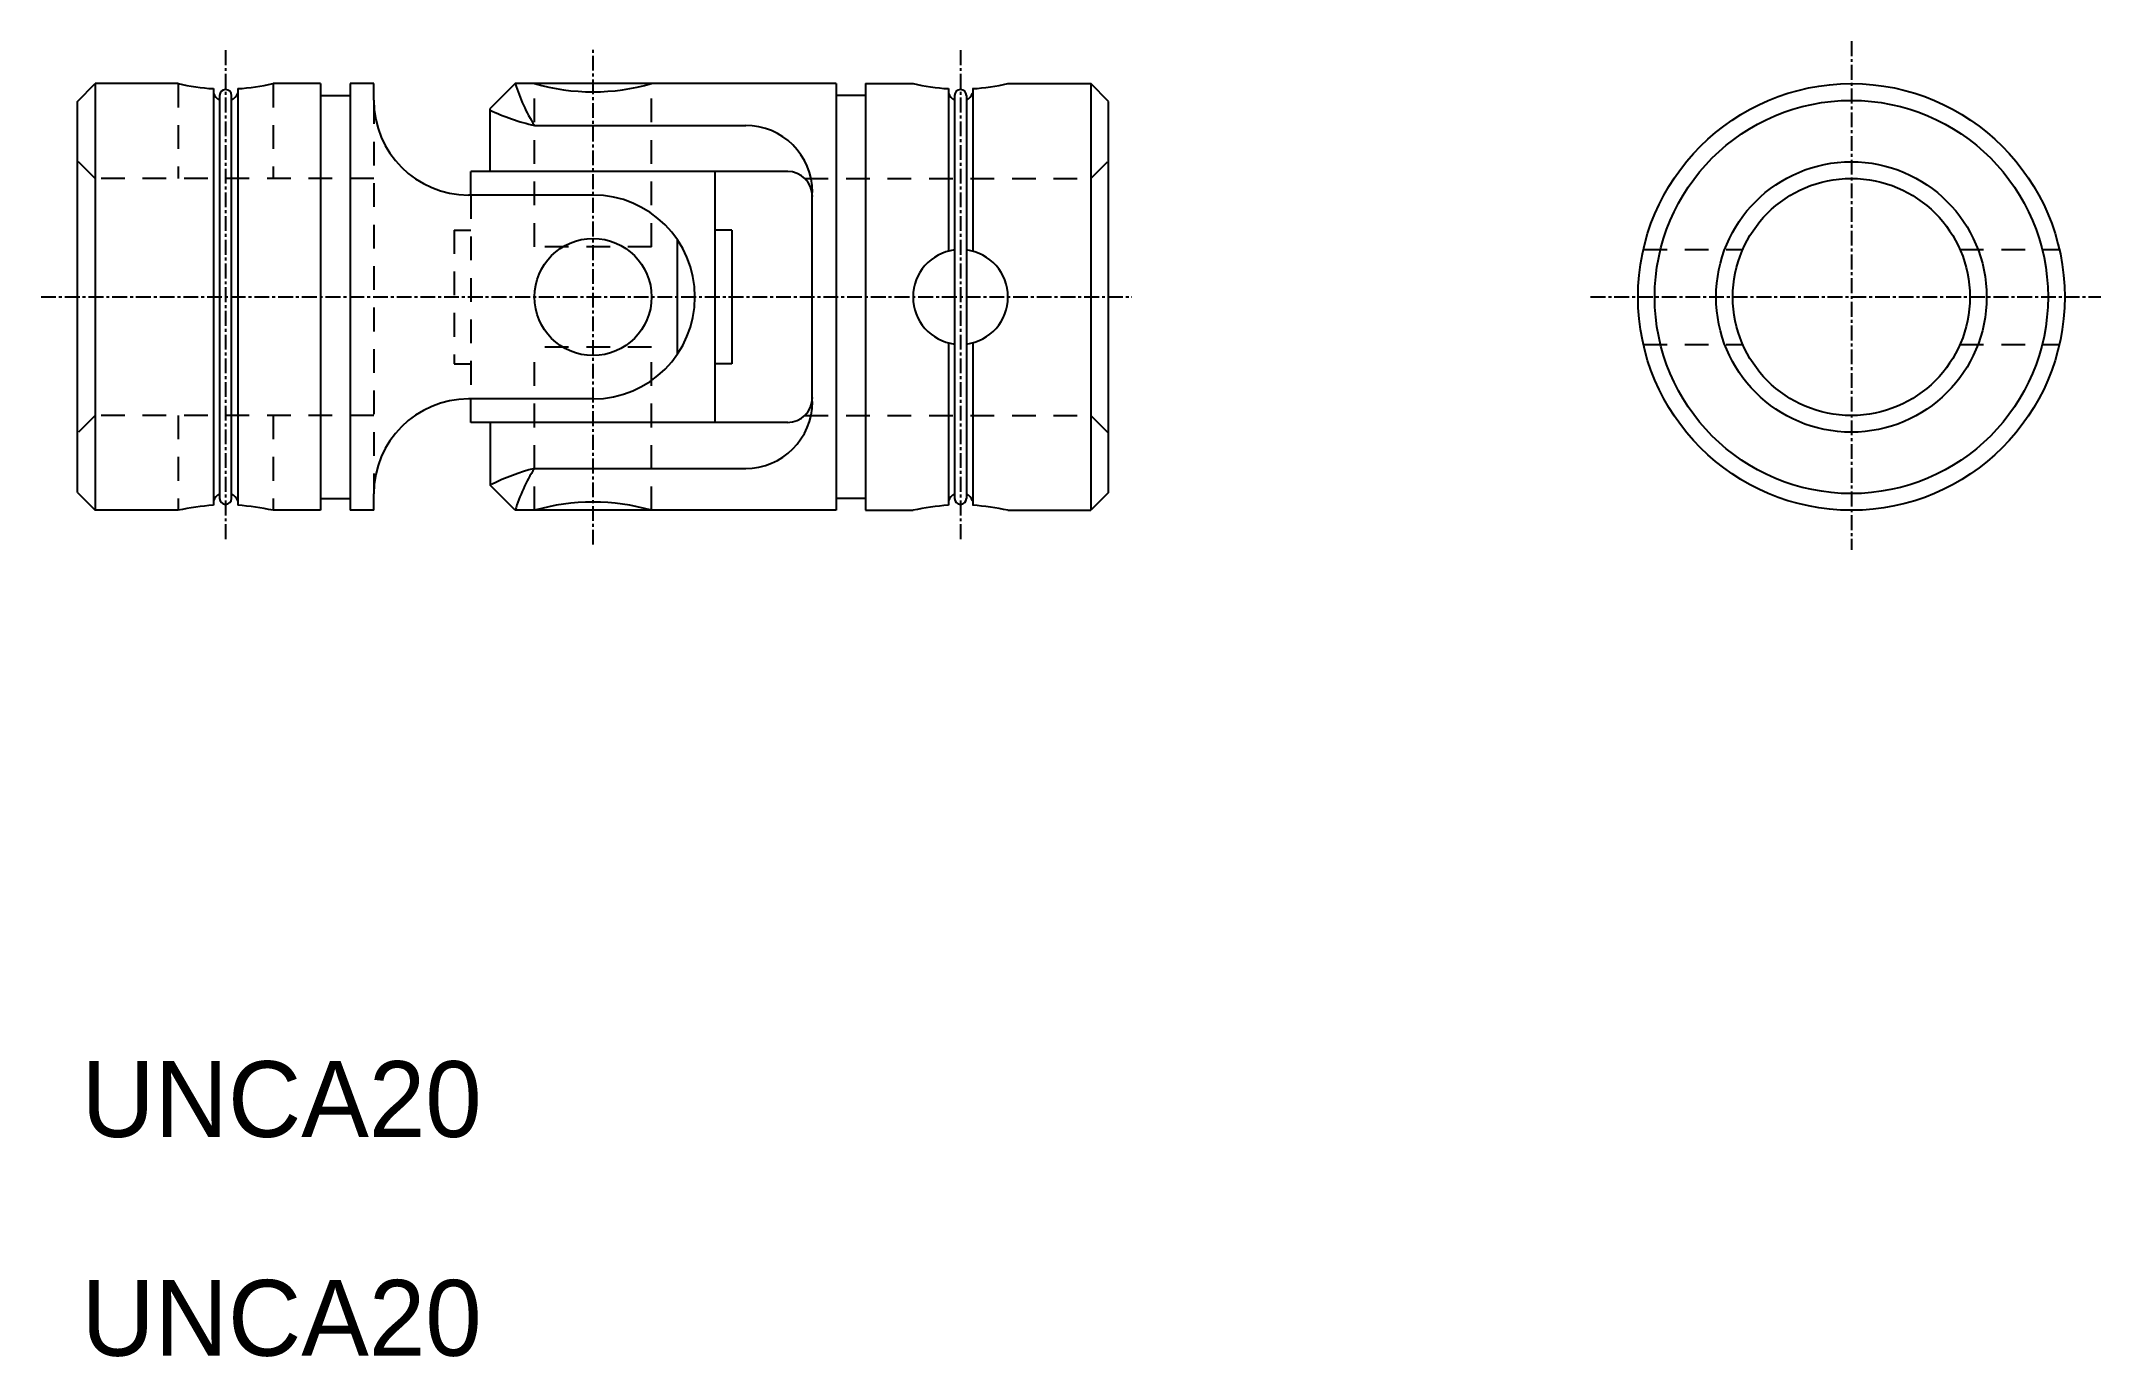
# Model space of a CAD drawing. Extents: x 130 to 304, y 81 to 192.
import ezdxf

# ---------------------------------------------------------------- set-up
doc = ezdxf.new("R2010")
doc.units = 0
doc.linetypes.add('CENTER', pattern=[2, 1.25, -0.25, 0.25, -0.25])
doc.linetypes.add('DASHED', pattern=[3.5, 2, -1.5])
doc.layers.get('0').update_dxf_attribs({"linetype": 'CONTINUOUS'})
doc.layers.add('CENTER', color=1, linetype='CENTER')

msp = doc.modelspace()

# ---------------------------------------------------------------- linework, layer by layer
for p, q in [((133.23, 187.35), (134.73, 188.85)), ((141.73, 188.85), (134.73, 188.85)), ((134.73, 188.85), (134.73, 152.85)), ((144.71, 188.43), (144.71, 153.27)), ((146.76, 188.43), (146.76, 153.27)), ((153.73, 188.85), (149.73, 188.85)), ((153.73, 188.85), (153.73, 152.85)), ((153.73, 187.85), (156.23, 187.85)), ((156.23, 188.85), (156.23, 152.85)), ((158.23, 188.85), (156.23, 188.85)), ((158.23, 187.45), (158.23, 188.85)), ((170.17, 188.85), (168.05, 186.74)), ((197.23, 188.85), (170.17, 188.85)), ((197.23, 188.85), (197.23, 152.85)), ((199.73, 187.85), (197.23, 187.85)), ((199.73, 188.85), (199.73, 152.85)), ((199.73, 188.85), (203.73, 188.85)), ((206.71, 188.43), (206.71, 174.72)), ((208.76, 188.43), (208.76, 174.72)), ((211.73, 188.85), (218.73, 188.85)), ((218.73, 188.85), (218.73, 152.85)), ((220.23, 187.35), (218.73, 188.85)), ((133.23, 154.35), (133.23, 187.35)), ((168.05, 181.44), (168.05, 186.74)), ((220.23, 154.35), (220.23, 187.35)), ((171.78, 185.32), (189.63, 185.32)), ((193.16, 181.44), (166.43, 181.44)), ((166.43, 179.45), (166.43, 181.44)), ((187.04, 160.27), (187.04, 181.44)), ((176.73, 179.45), (166.23, 179.45)), ((195.23, 162.03), (195.23, 179.68)), ((183.83, 175.71), (183.83, 166)), ((188.45, 176.5), (187.04, 176.5)), ((188.45, 176.5), (188.45, 165.21)), ((133.23, 170.85), (133.23, 170.85)), ((206.71, 166.99), (206.71, 153.27)), ((208.76, 166.99), (208.76, 153.27)), ((188.45, 165.21), (187.04, 165.21)), ((133.23, 162.6), (133.23, 162.6)), ((176.73, 162.25), (166.23, 162.25)), ((166.43, 160.27), (166.43, 162.25)), ((193.16, 160.27), (166.43, 160.27)), ((168.05, 160.27), (168.05, 154.97)), ((170.17, 152.85), (168.05, 154.97)), ((171.78, 156.38), (189.63, 156.38)), ((133.23, 154.35), (134.73, 152.85)), ((153.73, 153.85), (156.23, 153.85)), ((158.23, 152.85), (158.23, 154.25)), ((199.73, 153.85), (197.23, 153.85)), ((220.23, 154.35), (218.73, 152.85)), ((141.73, 152.85), (134.73, 152.85)), ((153.73, 152.85), (149.73, 152.85)), ((158.23, 152.85), (156.23, 152.85)), ((197.23, 152.85), (170.17, 152.85)), ((199.73, 152.85), (203.73, 152.85)), ((211.73, 152.85), (218.73, 152.85))]:
    msp.add_line(p, q)
at = {"color": 3, "linetype": 'DASHED'}
for p, q in [((141.73, 188.85), (141.73, 180.85)), ((149.73, 188.85), (149.73, 180.85)), ((171.79, 175.09), (171.79, 188.85)), ((181.67, 175.09), (181.67, 188.85)), ((158.23, 187.45), (158.23, 154.25)), ((134.73, 180.85), (133.23, 182.35)), ((158.23, 180.85), (134.73, 180.85)), ((194.58, 180.85), (218.73, 180.85)), ((218.73, 180.85), (220.23, 182.35)), ((166.43, 179.45), (166.43, 162.25)), ((165.02, 176.5), (165.02, 165.21)), ((165.02, 176.5), (166.43, 176.5)), ((181.67, 175.09), (171.79, 175.09)), ((265.34, 174.85), (273.72, 174.85)), ((292.05, 174.85), (300.44, 174.85)), ((265.34, 166.85), (273.72, 166.85)), ((292.05, 166.85), (300.44, 166.85)), ((165.02, 165.21), (166.43, 165.21)), ((171.79, 152.85), (171.79, 166.62)), ((181.67, 166.62), (171.79, 166.62)), ((181.67, 152.85), (181.67, 166.62)), ((134.73, 160.85), (133.23, 159.35)), ((158.23, 160.85), (134.73, 160.85)), ((141.73, 160.85), (141.73, 152.85)), ((149.73, 160.85), (149.73, 152.85)), ((194.58, 160.85), (218.73, 160.85)), ((218.73, 160.85), (220.23, 159.35))]:
    msp.add_line(p, q, dxfattribs=at)
at = {"linetype": 'CONTINUOUS'}
for p, q in [((145.23, 187.85), (145.23, 153.85)), ((146.23, 153.85), (146.23, 187.85)), ((207.23, 187.85), (207.23, 153.85)), ((208.23, 187.85), (208.23, 153.85))]:
    msp.add_line(p, q, dxfattribs=at)
for centre, radius in [((282.89, 170.85), 18), ((282.89, 170.85), 16.59), ((282.89, 170.85), 11.41), ((282.89, 170.85), 10), ((176.73, 170.85), 4.94)]:
    msp.add_circle(centre, radius)
for centre, radius, start, end in [((145.73, 206.4), 18, 257.1605, 266.7365), ((145.73, 188.45), 1.1, 201.3237, 242.9643), ((145.73, 187.85), 0.5, 0, 180), ((145.73, 188.45), 1.1, 297.0357, 338.6763), ((145.73, 206.4), 18, 273.2635, 282.8395), ((183.69, 192.93), 14.12, 196.7742, 212.6003), ((176.73, 206.16), 18, 254.0672, 285.9328), ((207.73, 206.4), 18, 257.1605, 266.7365), ((207.73, 188.45), 1.1, 201.3238, 242.9643), ((207.73, 187.85), 0.5, 0, 180), ((207.73, 188.45), 1.1, 297.0357, 338.6762), ((207.73, 206.4), 18, 273.2635, 282.8395), ((166.23, 187.45), 8, 180, 270), ((175.79, 202.87), 18, 244.3798, 257.1678), ((189.59, 179.68), 5.65, 0, 90), ((193.12, 179.32), 2.12, 0, 90), ((176.73, 170.85), 8.6, 270, 90), ((207.73, 170.85), 4, 97.1808, 262.8192), ((207.73, 170.85), 4, 277.1808, 82.8192), ((166.23, 154.25), 8, 90, 180), ((189.59, 162.03), 5.65, 270, 0), ((193.12, 162.38), 2.12, 270, 0), ((176.24, 138.94), 18, 104.323, 116.6626), ((183.68, 148.77), 14.12, 147.3891, 163.206), ((145.73, 135.3), 18, 93.2635, 102.8395), ((145.73, 153.25), 1.1, 117.0357, 158.6763), ((145.73, 153.85), 0.5, 180, 0), ((145.73, 153.25), 1.1, 21.3237, 62.9643), ((145.73, 135.3), 18, 77.1605, 86.7365), ((176.73, 135.54), 18, 74.0672, 105.9328), ((207.73, 135.3), 18, 93.2635, 102.8395), ((207.73, 153.25), 1.1, 117.0357, 158.6763), ((207.73, 153.85), 0.5, 180, 0), ((207.73, 153.25), 1.1, 21.3237, 62.9643), ((207.73, 135.3), 18, 77.1605, 86.7365)]:
    msp.add_arc(centre, radius, start, end)
at = {"layer": 'CENTER', "color": 1, "linetype": 'CENTER'}
for p, q in [((145.73, 191.67), (145.73, 150.25)), ((176.73, 149.96), (176.73, 191.75)), ((207.73, 191.67), (207.73, 150.25)), ((282.89, 192.43), (282.89, 149.52)), ((130.17, 170.85), (222.2, 170.85)), ((260.89, 170.85), (303.93, 170.85))]:
    msp.add_line(p, q, dxfattribs=at)

# ---------------------------------------------------------------- texts
for p in [(133.57, 99.97), (133.57, 81.51)]:
    msp.add_text('UNCA20', height=6.4).set_placement(p)

doc.saveas('drawing.dxf')
